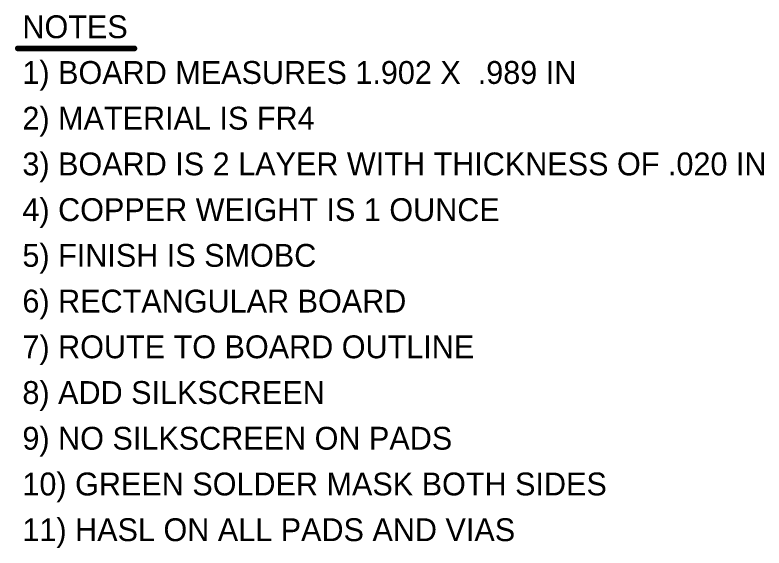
# Model space of a CAD drawing. Extents: x 7.64 to 12.05, y 5.46 to 10.77.
# Drawn here: x 8.273 to 11.549, y 8.441 to 10.773 of the extents above; entities that cross this region are included whole.
import ezdxf

# ---------------------------------------------------------------- set-up
doc = ezdxf.new("R2010")
doc.units = 0
doc.layers.add('MECHANICAL5', color=56, linetype='CONTINUOUS')

msp = doc.modelspace()

# ---------------------------------------------------------------- linework, layer by layer
at = {"layer": 'MECHANICAL5', "const_width": 0.025}
msp.add_lwpolyline([(8.285596, 10.6265), (8.795596, 10.6265)], dxfattribs=at)
at = {"layer": 'MECHANICAL5', "const_width": 0.0125}
for points in [[(8.279346, 10.6265, 1), (8.291846, 10.6265, 1)], [(8.789346, 10.6265, 1), (8.801846, 10.6265, 1)]]:
    msp.add_lwpolyline(points, format="xyb", close=True, dxfattribs=at)

# ---------------------------------------------------------------- texts
at = {"layer": 'MECHANICAL5'}
for s, p in [('NOTES', (8.305596, 10.6715)), ('1) BOARD MEASURES 1.902 X  .989 IN', (8.305596, 10.4715)), ('2) MATERIAL IS FR4', (8.305596, 10.2715)), ('3) BOARD IS 2 LAYER WITH THICKNESS OF .020 IN', (8.305596, 10.0715)), ('4) COPPER WEIGHT IS 1 OUNCE', (8.305596, 9.8715)), ('5) FINISH IS SMOBC', (8.305596, 9.6715)), ('6) RECTANGULAR BOARD', (8.305596, 9.4715)), ('7) ROUTE TO BOARD OUTLINE', (8.305596, 9.2715)), ('8) ADD SILKSCREEN', (8.305596, 9.0715)), ('9) NO SILKSCREEN ON PADS', (8.305596, 8.8715)), ('10) GREEN SOLDER MASK BOTH SIDES', (8.305596, 8.6715)), ('11) HASL ON ALL PADS AND VIAS', (8.305596, 8.4715))]:
    msp.add_text(s, height=0.1, dxfattribs=at).set_placement(p)

doc.saveas('drawing.dxf')
